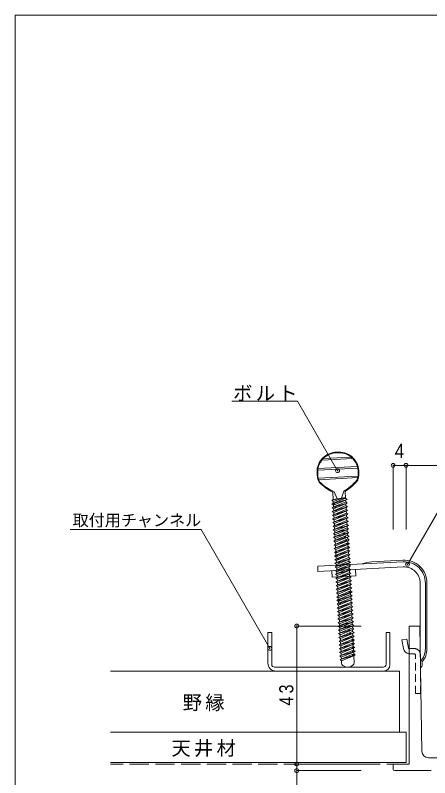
# Model space of a CAD drawing. Units: millimetres on the paper, enlarged 5 times, with parts at other scales. Extents: x -705 to 705, y -488 to 488.
# Drawn here: x -705 to -383, y -106 to 488 of the extents above; entities that cross this region are included whole.
import ezdxf
from ezdxf.enums import TextEntityAlignment as Align

# ---------------------------------------------------------------- set-up
doc = ezdxf.new("R2010")
doc.units = ezdxf.units.MM
doc.header["$LTSCALE"] = 5
doc.header["$PDMODE"] = 32
doc.header["$PDSIZE"] = 3
doc.linetypes.add('DASHED1', pattern=[1.8, 1.2, -0.6])
doc.linetypes.add('DASHED3', pattern=[4, 3, -1])
for name, color, linetype, lineweight in [('4-0_ＫＢ製品', 2, 'Continuous', 9), ('4-1_躯体', 3, 'Continuous', 9), ('4-3_寸法', 4, 'Continuous', 9), ('4-4_引出線字', 4, 'Continuous', 9), ('4-8_他製品', 7, 'Continuous', 9), ('4-9_他製品', 7, 'Continuous', 9), ('F-0_図面枠', 5, 'Continuous', 9)]:
    doc.layers.add(name, color=color, linetype=linetype, lineweight=lineweight)
doc.layers.add('4-5_文字', color=7, linetype='Continuous')
doc.styles.add('HGｺﾞｼｯｸM', font='')
doc.styles.get('HGｺﾞｼｯｸM').set_extended_font_data('HGｺﾞｼｯｸM')

msp = doc.modelspace()

# ---------------------------------------------------------------- linework, layer by layer
at = {"layer": '4-0_ＫＢ製品'}
for p, q in [((-398.5, 12.25), (-398.5, -95.25)), ((-397.562, 12.25), (-398.5, 12.25)), ((-390.289, 12.25), (-397.562, 12.25)), ((-390.289, 12.25), (-388.586, -85.337)), ((-376.75, -90.25), (-383.587, -90.25)), ((-411, -99), (-411, -95.25)), ((-411, -95.25), (-398.5, -95.25)), ((-409.75, -100.25), (-381.5, -100.25))]:
    msp.add_line(p, q, dxfattribs=at)
for centre, radius, start in [((-383.587, -85.25), 5, 181), ((-409.75, -99), 1.25, 180)]:
    msp.add_arc(centre, radius, start, 270, dxfattribs=at)
at = {"layer": '4-1_躯体'}
for p, q in [((-401, -70.25), (-631, -70.25)), ((-401, -94), (-401, -70.25)), ((-401, -94), (-631, -94))]:
    msp.add_line(p, q, dxfattribs=at)
at = {"layer": '4-3_寸法'}
for p, q in [((-411, 137.25), (-401, 137.25)), ((-411, 137.25), (-411, 87.25)), ((-401, 137.25), (-401, 87.25)), ((-401, 137.25), (-81, 137.25)), ((-486, -95.25), (-486, 12.25)), ((-486, 12.25), (-436, 12.25)), ((-486, -95.25), (-436, -95.25)), ((-486, -125.25), (-486, -95.25)), ((-486, -100.25), (-436, -100.25))]:
    msp.add_line(p, q, dxfattribs=at)
for p in [(-411, 137.25), (-401, 137.25), (-486, 12.25), (-486, -95.25), (-486, -100.25)]:
    msp.add_point(p, dxfattribs=at)
at = {"layer": '4-4_引出線字'}
for p, q in [((-485.496, 187.25), (-536.479, 187.25)), ((-454.248, 133.126), (-485.496, 187.25)), ((-399.854, 60.248), (-326.529, 187.25)), ((-560.335, 87.25), (-662.17, 87.25)), ((-507, -5.129), (-560.335, 87.25))]:
    msp.add_line(p, q, dxfattribs=at)
for p in [(-454.248, 133.126), (-399.854, 60.248), (-507, -5.129)]:
    msp.add_point(p, dxfattribs=at)
at = {"layer": '4-8_他製品'}
for p, q in [((-469.713, 58.745), (-403.332, 62.223)), ((-427.649, 62.201), (-403.397, 63.472)), ((-469.504, 54.75), (-469.713, 58.745)), ((-469.504, 54.75), (-403.123, 58.229)), ((-458.508, 50.318), (-458.77, 55.311)), ((-440.033, 51.286), (-440.295, 56.279)), ((-440.033, 51.286), (-458.508, 50.318)), ((-389.97, 45.744), (-389.97, -5.25)), ((-385.97, 45.744), (-385.97, -5.251)), ((-384.72, 45.744), (-384.72, -5.251)), ((-508.5, 7.246), (-505.5, 7.246)), ((-508.5, 7.246), (-508.5, -16.504)), ((-505.5, -17.504), (-505.5, 7.246)), ((-416.5, 7.246), (-416.5, -17.504)), ((-413.5, 7.246), (-416.5, 7.246)), ((-413.5, 7.246), (-413.5, -17.754)), ((-404.212, 1.441), (-403.055, -5.118)), ((-398.55, -5.25), (-398.5, -5.25)), ((-389.72, -20.36), (-389.72, -10.25)), ((-388.47, -17.75), (-388.47, -15.708)), ((-406, -22.75), (-631, -22.75)), ((-503.25, -19.754), (-418.75, -19.754)), ((-502.034, -22.75), (-418.5, -22.75)), ((-406, -70.25), (-406, -22.75))]:
    msp.add_line(p, q, dxfattribs=at)
at = {"layer": '4-8_他製品', "linetype": 'DASHED1'}
for p, q in [((-398.5, -5.25), (-394.72, -5.25)), ((-398.131, -9.25), (-394.72, -9.25)), ((-389.72, -40.25), (-389.72, -20.36))]:
    msp.add_line(p, q, dxfattribs=at)
at = {"layer": '4-8_他製品', "linetype": 'DASHED3'}
msp.add_line((-401, -95.25), (-631, -95.25), dxfattribs=at)
at = {"layer": '4-8_他製品'}
msp.add_lwpolyline([(-404.212, 1.441), (-400.272, 2.136), (-399.043, -4.837)], dxfattribs=at)
at = {"layer": '4-8_他製品', "linetype": 'DASHED1'}
msp.add_lwpolyline([(-389.72, -40.25), (-393.72, -40.25), (-393.72, -10.25)], dxfattribs=at)
at = {"layer": '4-8_他製品'}
for centre, radius, start, end in [((-426.439, 39.107), 23.125, 93, 111.92464), ((-402.47, 45.746), 17.75, 359.99465, 92.99465), ((-402.47, 45.746), 16.5, 359.99465, 92.99465), ((-402.47, 45.746), 12.5, 359.99465, 92.99465), ((-398.131, -4.25), 5, 189.99999, 265.76574), ((-398.55, -4.75), 0.5, 190, 270), ((-401.178, -5.25), 15.208, 318.88791, 359.99725), ((-401.178, -5.25), 16.458, 320.54752, 359.99725), ((-394.72, -10.25), 5, 0, 16.29975), ((-502.25, -16.504), 6.25, 180, 271.97958), ((-503.25, -17.504), 2.25, 180, 270), ((-418.75, -17.504), 2.25, 270, 0), ((-418.5, -17.754), 5, 270, 0), ((-391.595, -17.75), 3.125, 306.8699, 359.99999)]:
    msp.add_arc(centre, radius, start, end, dxfattribs=at)
at = {"layer": '4-8_他製品', "linetype": 'DASHED1'}
for centre, radius, start, end in [((-394.72, -10.25), 5, 16.29975, 90), ((-401.178, -5.25), 11.208, 346.19546, 0.00001), ((-398.131, -4.25), 5, 265.76574, 269.99999), ((-394.72, -10.25), 1, 0, 90)]:
    msp.add_arc(centre, radius, start, end, dxfattribs=at)
at = {"layer": '4-9_他製品'}
for p, q in [((-442.377, 142.534), (-466.607, 141.266)), ((-443.656, 143.719), (-465.459, 142.578)), ((-438.845, 136.46), (-469.486, 134.857)), ((-438.535, 135.225), (-469.665, 133.596)), ((-438.431, 128.972), (-469.253, 127.359)), ((-468.82, 126.13), (-468.887, 126.127)), ((-438.53, 127.715), (-468.82, 126.13)), ((-438.596, 127.711), (-438.53, 127.715)), ((-438.294, 128.979), (-438.431, 128.972)), ((-458.045, 116.499), (-457.737, 110.618)), ((-456.933, 116.785), (-454.473, 111.141)), ((-449.436, 117.177), (-451.187, 111.668)), ((-448.308, 117.009), (-448.03, 111.699)), ((-457.5, 107.631), (-458.689, 107.278)), ((-457.737, 110.618), (-448.055, 112.17)), ((-457.665, 109.249), (-457.586, 107.735)), ((-446.856, 110.787), (-456.541, 107.915)), ((-446.705, 107.905), (-455.674, 105.245)), ((-447.959, 110.33), (-447.879, 108.817)), ((-447.808, 107.448), (-447.729, 105.934)), ((-456.633, 104.961), (-458.538, 104.396)), ((-455.765, 102.291), (-458.387, 101.513)), ((-457.515, 106.366), (-457.435, 104.853)), ((-457.364, 103.484), (-457.285, 101.97)), ((-446.554, 105.023), (-454.806, 102.575)), ((-446.404, 102.14), (-453.939, 99.905)), ((-447.657, 104.565), (-447.578, 103.052)), ((-447.506, 101.683), (-447.427, 100.169)), ((-454.898, 99.621), (-458.236, 98.631)), ((-454.031, 96.951), (-458.086, 95.748)), ((-457.213, 100.602), (-457.134, 99.088)), ((-457.062, 97.719), (-456.983, 96.206)), ((-446.253, 99.258), (-453.072, 97.235)), ((-446.102, 96.375), (-452.204, 94.565)), ((-447.355, 98.8), (-447.276, 97.287)), ((-447.205, 95.918), (-447.125, 94.404)), ((-453.164, 94.281), (-457.935, 92.866)), ((-452.296, 91.611), (-457.784, 89.983)), ((-456.911, 94.837), (-456.832, 93.323)), ((-456.761, 91.954), (-456.681, 90.441)), ((-456.61, 89.072), (-456.531, 87.558)), ((-445.951, 93.493), (-451.337, 91.895)), ((-445.8, 90.61), (-450.47, 89.225)), ((-447.054, 93.036), (-446.975, 91.522)), ((-446.903, 90.153), (-446.824, 88.64)), ((-451.429, 88.941), (-457.633, 87.101)), ((-450.562, 86.271), (-457.482, 84.219)), ((-449.695, 83.601), (-457.332, 81.336)), ((-456.459, 86.189), (-456.38, 84.676)), ((-456.308, 83.307), (-456.229, 81.794)), ((-445.65, 87.728), (-449.603, 86.556)), ((-445.499, 84.846), (-448.735, 83.886)), ((-446.752, 87.271), (-446.673, 85.757)), ((-446.601, 84.388), (-446.522, 82.875)), ((-448.827, 80.931), (-457.181, 78.454)), ((-447.96, 78.261), (-457.03, 75.571)), ((-456.157, 80.425), (-456.078, 78.911)), ((-456.006, 77.542), (-455.927, 76.029)), ((-445.348, 81.963), (-447.868, 81.216)), ((-445.197, 79.081), (-447.001, 78.546)), ((-446.451, 81.506), (-446.371, 79.992)), ((-446.3, 78.623), (-446.221, 77.11)), ((-447.093, 75.591), (-456.879, 72.689)), ((-455.856, 74.66), (-455.776, 73.146)), ((-455.705, 71.777), (-455.626, 70.264)), ((-446.225, 72.921), (-455.195, 70.261)), ((-446.149, 75.741), (-446.07, 74.227)), ((-445.046, 76.198), (-446.134, 75.876)), ((-445.998, 72.859), (-445.919, 71.345)), ((-444.895, 73.316), (-445.266, 73.206)), ((-456.154, 69.977), (-456.728, 69.806)), ((-455.287, 67.307), (-456.577, 66.924)), ((-455.554, 68.895), (-455.475, 67.381)), ((-455.403, 66.013), (-455.324, 64.499)), ((-444.745, 70.433), (-454.328, 67.591)), ((-444.594, 67.551), (-453.461, 64.921)), ((-445.847, 69.976), (-445.768, 68.463)), ((-445.696, 67.094), (-445.617, 65.58)), ((-454.42, 64.637), (-456.427, 64.042)), ((-453.552, 61.967), (-456.276, 61.159)), ((-455.252, 63.13), (-455.173, 61.617)), ((-455.102, 60.248), (-455.022, 58.734)), ((-444.443, 64.669), (-452.593, 62.251)), ((-444.292, 61.786), (-451.726, 59.581)), ((-445.546, 64.211), (-445.466, 62.698)), ((-445.395, 61.329), (-445.316, 59.815)), ((-452.685, 59.297), (-456.125, 58.277)), ((-451.818, 56.627), (-455.974, 55.394)), ((-450.951, 53.957), (-455.823, 52.512)), ((-454.951, 57.365), (-454.872, 55.852)), ((-454.8, 54.483), (-454.721, 52.969)), ((-444.141, 58.904), (-450.859, 56.912)), ((-443.991, 56.021), (-449.992, 54.242)), ((-445.244, 58.446), (-445.165, 56.933)), ((-445.093, 55.564), (-445.014, 54.051)), ((-450.083, 51.287), (-455.673, 49.63)), ((-449.216, 48.617), (-455.522, 46.747)), ((-454.649, 51.6), (-454.57, 50.087)), ((-454.498, 48.718), (-454.419, 47.204)), ((-443.84, 53.139), (-449.124, 51.572)), ((-443.689, 50.257), (-448.257, 48.902)), ((-444.942, 52.682), (-444.863, 51.168)), ((-444.792, 49.799), (-444.712, 48.286)), ((-448.349, 45.947), (-455.371, 43.865)), ((-447.482, 43.277), (-455.22, 40.982)), ((-454.348, 45.836), (-454.268, 44.322)), ((-454.197, 42.953), (-454.118, 41.44)), ((-443.538, 47.374), (-447.39, 46.232)), ((-443.387, 44.492), (-446.523, 43.562)), ((-443.237, 41.609), (-445.655, 40.892)), ((-444.641, 46.917), (-444.562, 45.403)), ((-444.49, 44.034), (-444.411, 42.521)), ((-446.614, 40.607), (-455.069, 38.1)), ((-454.911, 35.076), (-445.132, 38.12)), ((-454.046, 40.071), (-453.967, 38.557)), ((-444.26, 39.638), (-453.809, 35.533)), ((-453.737, 34.164), (-442.964, 38.633)), ((-442.933, 35.805), (-452.618, 32.932)), ((-444.339, 41.152), (-444.26, 39.638)), ((-442.964, 38.633), (-444.26, 39.638)), ((-444.181, 38.128), (-444.006, 34.776)), ((-443.086, 38.727), (-444.173, 38.404)), ((-454.911, 35.076), (-453.737, 34.164)), ((-453.577, 32.648), (-454.766, 32.295)), ((-452.709, 29.978), (-454.615, 29.413)), ((-453.737, 34.164), (-453.663, 32.753)), ((-453.591, 31.384), (-453.512, 29.87)), ((-442.782, 32.922), (-451.75, 30.263)), ((-442.631, 30.04), (-450.883, 27.593)), ((-444.035, 35.347), (-443.956, 33.834)), ((-443.885, 32.465), (-443.805, 30.952)), ((-451.842, 27.308), (-454.464, 26.531)), ((-450.975, 24.638), (-454.313, 23.648)), ((-453.441, 28.501), (-453.361, 26.988)), ((-453.29, 25.619), (-453.211, 24.105)), ((-442.48, 27.158), (-450.016, 24.923)), ((-442.33, 24.275), (-449.149, 22.253)), ((-443.734, 29.583), (-443.655, 28.069)), ((-443.583, 26.7), (-443.504, 25.187)), ((-443.432, 23.818), (-443.353, 22.304)), ((-450.108, 21.968), (-454.162, 20.766)), ((-449.24, 19.298), (-454.012, 17.883)), ((-453.139, 22.737), (-453.06, 21.223)), ((-452.988, 19.854), (-452.909, 18.341)), ((-442.179, 21.393), (-448.281, 19.583)), ((-442.028, 18.51), (-447.414, 16.913)), ((-443.281, 20.935), (-443.202, 19.422)), ((-443.131, 18.053), (-443.051, 16.539)), ((-448.373, 16.628), (-453.861, 15.001)), ((-447.506, 13.958), (-453.71, 12.118)), ((-452.837, 16.972), (-452.758, 15.458)), ((-452.687, 14.089), (-452.607, 12.576)), ((-441.877, 15.628), (-446.547, 14.243)), ((-441.726, 12.745), (-445.68, 11.573)), ((-442.98, 15.171), (-442.901, 13.657)), ((-442.829, 12.288), (-442.75, 10.775)), ((-446.639, 11.289), (-453.559, 9.236)), ((-445.771, 8.619), (-453.408, 6.354)), ((-444.904, 5.949), (-453.258, 3.471)), ((-452.536, 11.207), (-452.457, 9.693)), ((-452.385, 8.324), (-452.306, 6.811)), ((-441.576, 9.863), (-444.812, 8.903)), ((-441.425, 6.981), (-443.945, 6.233)), ((-442.678, 9.406), (-442.599, 7.892)), ((-442.527, 6.523), (-442.448, 5.01)), ((-444.037, 3.279), (-453.107, 0.589)), ((-453.107, 0.589), (-451.933, -0.323)), ((-442.297, 2.127), (-452.956, -2.294)), ((-443.17, 0.609), (-452.956, -2.294)), ((-452.234, 5.442), (-452.155, 3.929)), ((-452.083, 2.56), (-452.004, 1.046)), ((-451.782, -3.205), (-441.123, 1.216)), ((-442.377, 3.641), (-442.297, 2.127)), ((-441.123, 1.216), (-442.297, 2.127)), ((-442.226, 0.758), (-442.147, -0.755)), ((-441.123, 1.216), (-442.211, 0.893)), ((-452.956, -2.294), (-451.782, -3.205)), ((-442.147, -0.755), (-452.805, -5.176)), ((-443.019, -2.274), (-452.805, -5.176)), ((-441.996, -3.638), (-452.654, -8.059)), ((-442.868, -5.156), (-452.654, -8.059)), ((-451.933, -0.323), (-451.853, -1.836)), ((-451.782, -3.205), (-451.703, -4.719)), ((-442.887, -1.062), (-443.019, -2.274)), ((-443.019, -2.274), (-442.486, -2.295)), ((-442.06, -1.989), (-442.887, -1.062)), ((-442.736, -3.944), (-442.868, -5.156)), ((-442.868, -5.156), (-442.335, -5.177)), ((-441.909, -4.872), (-442.736, -3.944)), ((-442.486, -2.295), (-442.06, -1.989)), ((-442.335, -5.177), (-441.909, -4.872)), ((-440.972, -1.667), (-442.147, -0.755)), ((-441.996, -3.638), (-442.075, -2.124)), ((-440.972, -1.667), (-442.06, -1.989)), ((-440.822, -4.549), (-441.996, -3.638)), ((-441.845, -6.52), (-441.924, -5.006)), ((-440.822, -4.549), (-441.909, -4.872)), ((-441.845, -6.52), (-452.504, -10.941)), ((-442.717, -8.038), (-452.504, -10.941)), ((-441.694, -9.402), (-452.353, -13.823)), ((-442.566, -10.921), (-452.353, -13.823)), ((-451.631, -6.088), (-451.552, -7.601)), ((-451.48, -8.97), (-451.401, -10.484)), ((-451.329, -11.852), (-451.25, -13.366)), ((-442.585, -6.827), (-442.717, -8.038)), ((-442.717, -8.038), (-442.185, -8.059)), ((-441.758, -7.754), (-442.585, -6.827)), ((-442.434, -9.709), (-442.566, -10.921)), ((-442.566, -10.921), (-442.034, -10.942)), ((-441.607, -10.636), (-442.434, -9.709)), ((-442.185, -8.059), (-441.758, -7.754)), ((-442.034, -10.942), (-441.607, -10.636)), ((-440.671, -7.432), (-441.845, -6.52)), ((-441.694, -9.402), (-441.773, -7.889)), ((-440.671, -7.432), (-441.758, -7.754)), ((-440.52, -10.314), (-441.694, -9.402)), ((-441.319, -16.574), (-441.623, -10.771)), ((-440.52, -10.314), (-441.607, -10.636)), ((-451.178, -14.735), (-451.082, -16.585))]:
    msp.add_line(p, q, dxfattribs=at)
for points in [[(-457.737, 110.618), (-458.84, 110.16), (-457.665, 109.249), (-448.055, 112.17), (-458.84, 110.16)], [(-453.895, 37.188), (-453.809, 35.533), (-454.911, 35.076)], [(-441.274, 4.098), (-442.448, 5.01), (-453.107, 0.589)], [(-451.933, -0.323), (-441.274, 4.098), (-443.078, 3.563)], [(-452.805, -5.176), (-451.631, -6.088), (-440.972, -1.667)], [(-452.654, -8.059), (-451.48, -8.97), (-440.822, -4.549)], [(-452.504, -10.941), (-451.329, -11.852), (-440.671, -7.432)], [(-452.353, -13.823), (-451.178, -14.735), (-440.52, -10.314)]]:
    msp.add_lwpolyline(points, dxfattribs=at)
for points in [[(-446.856, 110.787), (-448.03, 111.699), (-458.689, 107.278), (-457.515, 106.366)], [(-446.705, 107.905), (-447.879, 108.817), (-458.538, 104.396), (-457.364, 103.484)], [(-456.541, 107.915), (-457.077, 107.947), (-457.5, 107.631), (-456.676, 106.714)], [(-446.554, 105.023), (-447.729, 105.934), (-458.387, 101.513), (-457.213, 100.602)], [(-446.404, 102.14), (-447.578, 103.052), (-458.236, 98.631), (-457.062, 97.719)], [(-455.674, 105.245), (-456.234, 105.351), (-456.633, 104.961), (-455.833, 104.119)], [(-454.806, 102.575), (-455.391, 102.756), (-455.765, 102.291), (-454.99, 101.523)], [(-446.253, 99.258), (-447.427, 100.169), (-458.086, 95.748), (-456.911, 94.837)], [(-446.102, 96.375), (-447.276, 97.287), (-457.935, 92.866), (-456.761, 91.954)], [(-453.939, 99.905), (-454.548, 100.161), (-454.898, 99.621), (-454.147, 98.928)], [(-453.072, 97.235), (-453.705, 97.565), (-454.031, 96.951), (-453.304, 96.333)], [(-452.461, 93.738), (-452.204, 94.565), (-452.862, 94.97), (-453.164, 94.281)], [(-445.951, 93.493), (-447.125, 94.404), (-457.784, 89.983), (-456.61, 89.072)], [(-445.8, 90.61), (-446.975, 91.522), (-457.633, 87.101), (-456.459, 86.189)], [(-451.337, 91.895), (-452.019, 92.375), (-452.296, 91.611), (-451.618, 91.142)], [(-450.47, 89.225), (-451.176, 89.779), (-451.429, 88.941), (-450.775, 88.547)], [(-445.65, 87.728), (-446.824, 88.64), (-457.482, 84.219), (-456.308, 83.307)], [(-445.499, 84.846), (-446.673, 85.757), (-457.332, 81.336), (-456.157, 80.425)], [(-449.603, 86.556), (-450.333, 87.184), (-450.562, 86.271), (-449.932, 85.952)], [(-448.735, 83.886), (-449.49, 84.589), (-449.695, 83.601), (-449.089, 83.356)], [(-445.348, 81.963), (-446.522, 82.875), (-457.181, 78.454), (-456.006, 77.542)], [(-445.197, 79.081), (-446.371, 79.992), (-457.03, 75.571), (-455.856, 74.66)], [(-448.246, 80.761), (-447.868, 81.216), (-448.647, 81.994), (-448.827, 80.931)], [(-447.001, 78.546), (-447.804, 79.398), (-447.96, 78.261), (-447.403, 78.166)], [(-445.046, 76.198), (-446.221, 77.11), (-456.879, 72.689), (-455.705, 71.777)], [(-444.895, 73.316), (-446.07, 74.227), (-456.728, 69.806), (-455.554, 68.895)], [(-444.745, 70.433), (-445.919, 71.345), (-456.577, 66.924), (-455.403, 66.013)], [(-446.56, 75.57), (-446.134, 75.876), (-446.961, 76.803), (-447.093, 75.591)], [(-445.717, 72.975), (-445.266, 73.206), (-446.118, 74.208), (-446.225, 72.921)], [(-444.594, 67.551), (-445.768, 68.463), (-456.427, 64.042), (-455.252, 63.13)], [(-444.443, 64.669), (-445.617, 65.58), (-456.276, 61.159), (-455.102, 60.248)], [(-455.195, 70.261), (-455.71, 70.229), (-456.154, 69.977), (-455.31, 68.996)], [(-454.328, 67.591), (-454.867, 67.633), (-455.287, 67.307), (-454.467, 66.401)], [(-444.292, 61.786), (-445.466, 62.698), (-456.125, 58.277), (-454.951, 57.365)], [(-444.141, 58.904), (-445.316, 59.815), (-455.974, 55.394), (-454.8, 54.483)], [(-453.461, 64.921), (-454.024, 65.038), (-454.42, 64.637), (-453.624, 63.806)], [(-452.593, 62.251), (-453.181, 62.443), (-453.552, 61.967), (-452.781, 61.21)], [(-451.726, 59.581), (-452.338, 59.847), (-452.685, 59.297), (-451.938, 58.615)], [(-443.991, 56.021), (-445.165, 56.933), (-455.823, 52.512), (-454.649, 51.6)], [(-443.84, 53.139), (-445.014, 54.051), (-455.673, 49.63), (-454.498, 48.718)], [(-450.859, 56.912), (-451.495, 57.252), (-451.818, 56.627), (-451.095, 56.02)], [(-449.992, 54.242), (-450.652, 54.657), (-450.951, 53.957), (-450.252, 53.424)], [(-443.689, 50.257), (-444.863, 51.168), (-455.522, 46.747), (-454.348, 45.836)], [(-443.538, 47.374), (-444.712, 48.286), (-455.371, 43.865), (-454.197, 42.953)], [(-449.124, 51.572), (-449.809, 52.062), (-450.083, 51.287), (-449.409, 50.829)], [(-448.257, 48.902), (-448.966, 49.466), (-449.216, 48.617), (-448.566, 48.234)], [(-443.387, 44.492), (-444.562, 45.403), (-455.22, 40.982), (-454.046, 40.071)], [(-443.237, 41.609), (-444.411, 42.521), (-455.069, 38.1), (-453.895, 37.188)], [(-447.39, 46.232), (-448.123, 46.871), (-448.349, 45.947), (-447.723, 45.638)], [(-446.523, 43.562), (-447.28, 44.276), (-447.482, 43.277), (-446.88, 43.043)], [(-445.655, 40.892), (-446.437, 41.68), (-446.614, 40.607), (-446.037, 40.448)], [(-442.933, 35.805), (-444.107, 36.716), (-454.766, 32.295), (-453.591, 31.384)], [(-444.6, 38.099), (-444.173, 38.404), (-445, 39.331), (-445.132, 38.12)], [(-442.782, 32.922), (-443.956, 33.834), (-454.615, 29.413), (-453.441, 28.501)], [(-442.631, 30.04), (-443.805, 30.952), (-454.464, 26.531), (-453.29, 25.619)], [(-452.618, 32.932), (-453.154, 32.964), (-453.577, 32.648), (-452.753, 31.731)], [(-451.75, 30.263), (-452.311, 30.369), (-452.709, 29.978), (-451.91, 29.136)], [(-442.48, 27.158), (-443.655, 28.069), (-454.313, 23.648), (-453.139, 22.737)], [(-442.33, 24.275), (-443.504, 25.187), (-454.162, 20.766), (-452.988, 19.854)], [(-450.883, 27.593), (-451.468, 27.773), (-451.842, 27.308), (-451.067, 26.541)], [(-450.016, 24.923), (-450.625, 25.178), (-450.975, 24.638), (-450.224, 23.946)], [(-442.179, 21.393), (-443.353, 22.304), (-454.012, 17.883), (-452.837, 16.972)], [(-442.028, 18.51), (-443.202, 19.422), (-453.861, 15.001), (-452.687, 14.089)], [(-449.149, 22.253), (-449.782, 22.583), (-450.108, 21.968), (-449.381, 21.35)], [(-448.538, 18.755), (-448.281, 19.583), (-448.939, 19.988), (-449.24, 19.298)], [(-441.877, 15.628), (-443.051, 16.539), (-453.71, 12.118), (-452.536, 11.207)], [(-441.726, 12.745), (-442.901, 13.657), (-453.559, 9.236), (-452.385, 8.324)], [(-447.414, 16.913), (-448.096, 17.392), (-448.373, 16.628), (-447.695, 16.16)], [(-446.547, 14.243), (-447.253, 14.797), (-447.506, 13.958), (-446.852, 13.564)], [(-445.68, 11.573), (-446.41, 12.202), (-446.639, 11.289), (-446.009, 10.969)], [(-441.576, 9.863), (-442.75, 10.775), (-453.408, 6.354), (-452.234, 5.442)], [(-441.425, 6.981), (-442.599, 7.892), (-453.258, 3.471), (-452.083, 2.56)], [(-444.812, 8.903), (-445.567, 9.606), (-445.771, 8.619), (-445.166, 8.374)], [(-444.323, 5.778), (-443.945, 6.233), (-444.723, 7.011), (-444.904, 5.949)], [(-443.078, 3.563), (-443.88, 4.416), (-444.037, 3.279), (-443.48, 3.183)], [(-442.637, 0.588), (-442.211, 0.893), (-443.037, 1.82), (-443.17, 0.609)]]:
    msp.add_lwpolyline(points, close=True, dxfattribs=at)
for centre, radius, start, end in [((-454.856, 132.138), 15.38, 89.73719, 181.67159), ((-468.83, 144.37), 3.817, 305.59932, 331.99965), ((-454.856, 132.138), 14.88, 89.73719, 135.44096), ((-453.111, 132.229), 15.38, 4.31841, 96.25281), ((-453.111, 132.229), 14.88, 50.54904, 96.25281), ((-440.491, 145.853), 3.817, 213.99035, 240.39068), ((-453.111, 132.229), 14.88, 16.52087, 43.83199), ((-454.856, 132.138), 14.88, 142.15801, 169.46913), ((-436.724, 136.335), 2.125, 176.62611, 211.50969), ((-453.934, 131.238), 16.302, 178.41378, 203.68751), ((-454.856, 132.138), 14.88, 174.37507, 181.67159), ((-453.934, 131.238), 15.802, 178.41378, 194.20834), ((-471.582, 134.511), 2.125, 334.48031, 9.36389), ((-453.111, 132.229), 14.88, 4.31841, 11.61493), ((-453.934, 131.238), 16.302, 342.30249, 7.57622), ((-453.934, 131.238), 15.802, 351.78166, 7.57622), ((-471.615, 125.987), 2.732, 2.92886, 30.15107), ((-453.934, 131.238), 15.802, 198.87159, 205.04627), ((-466.573, 125.693), 2.5, 203.68751, 224.53394), ((-468.067, 149.621), 37.413, 299.85417, 320.45606), ((-468.483, 149.108), 37.913, 302.14983, 321.45606), ((-440.785, 127.042), 2, 321.45606, 342.30249), ((-453.934, 131.238), 15.802, 342.30249, 347.11841), ((-440.785, 127.042), 2.5, 321.45606, 342.30249), ((-435.802, 127.861), 2.732, 155.83893, 183.06114), ((-441.33, 150.529), 37.913, 224.53394, 243.84017), ((-441.787, 150.995), 37.413, 224.98267, 246.11969), ((-448.585, -16.455), 2.5, 182.995, 230.31009), ((-446.348, -13.759), 6.003, 230.31009, 322.69392), ((-442.567, -16.64), 1.25, 322.69392, 2.995)]:
    msp.add_arc(centre, radius, start, end, dxfattribs=at)
at = {"layer": 'F-0_図面枠'}
for p, q in [((-705, 487.5), (705, 487.5)), ((-705, -487.5), (-705, 487.5))]:
    msp.add_line(p, q, dxfattribs=at)

# ---------------------------------------------------------------- texts
at = {"layer": '4-3_寸法', "color": 7, "style": 'HGｺﾞｼｯｸM', "width": 0.9}
msp.add_text('4', height=11, dxfattribs=at).set_placement((-409.75, 139.75), align=Align.BOTTOM_LEFT)
at = {"layer": '4-3_寸法', "color": 7, "insert": (-488.5, -49.625), "char_height": 11, "attachment_point": 7, "rotation": 90, "style": 'HGｺﾞｼｯｸM'}
msp.add_mtext('\\T1.36;\\W0.85;43', dxfattribs=at)
at = {"layer": '4-5_文字', "style": 'HGｺﾞｼｯｸM'}
msp.add_text('取付用チャンネル', height=9.164, dxfattribs=at).set_placement((-660.335, 87.25), align=Align.BOTTOM_LEFT)
at = {"layer": '4-5_文字', "char_height": 11, "attachment_point": 7, "style": 'HGｺﾞｼｯｸM'}
for s, insert in [('\\T1.17;ボルト', (-535.496, 187.25)), ('\\T1.17;野縁', (-574.75, -54)), ('\\T1.17;天井材', (-583.5, -89.625))]:
    msp.add_mtext(s, dxfattribs=dict(at, insert=insert))

doc.saveas('drawing.dxf')
